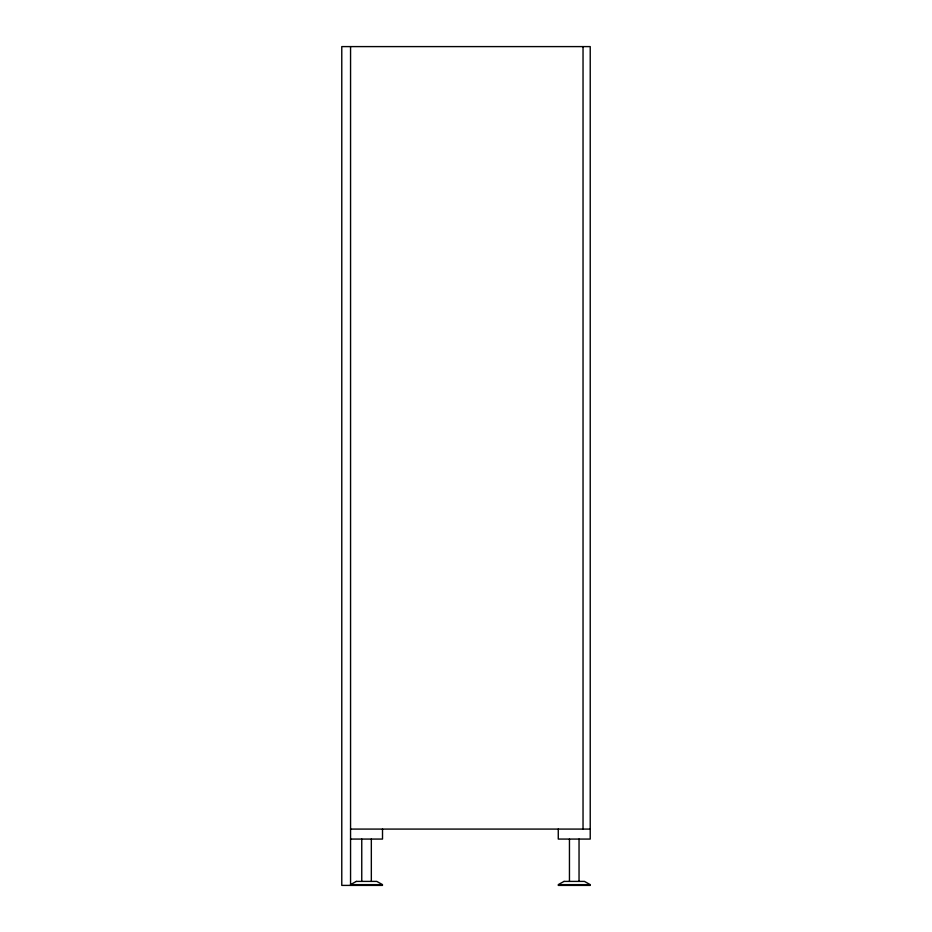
<?xml version="1.0" encoding="UTF-8"?>
<svg xmlns="http://www.w3.org/2000/svg" width="932" height="932" viewBox="0 0 932 932"><rect width="100%" height="100%" fill="white"/><g stroke="black" fill="none" stroke-linecap="round" stroke-linejoin="round"><path stroke-width="1.4" d="M350.56 829.084L590.224 829.084M350.56 839.068L382.516 839.068L382.516 829.084M382.516 885.4L341.776 885.4L341.776 46.6L590.224 46.6L590.224 839.068L558.268 839.068L558.268 829.084M558.268 885.4L590.224 885.4M583.036 46.6L583.036 829.084M579.04 839.068L579.04 881.404M574.24 884.631L574.24 885.4M569.452 839.068L569.452 881.404M371.332 839.068L371.332 881.404M366.544 884.631L366.544 885.4M361.756 839.068L361.756 881.404M350.56 46.6L350.56 885.4M356.315 881.404L350.56 884.631L382.516 884.631L376.761 881.404L356.315 881.404M564.023 881.404L558.268 884.631L590.224 884.631L584.469 881.404L564.023 881.404"/></g></svg>
